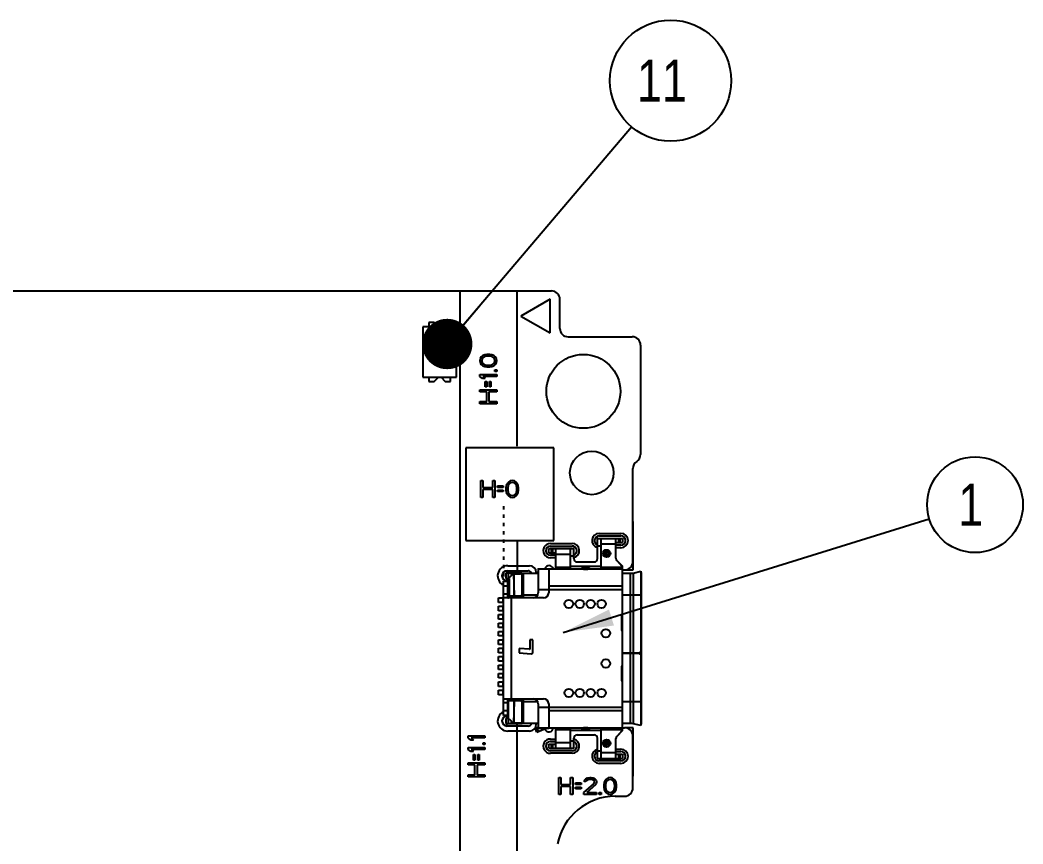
# Model space of a CAD drawing. Header units: millimetres. Extents: x 0 to 594, y 0 to 420.
# Drawn here: x 314.4 to 374.1, y 160.8 to 209.9 of the extents above; entities that cross this region are included whole.
import ezdxf

# ---------------------------------------------------------------- set-up
doc = ezdxf.new("R2010")
doc.units = ezdxf.units.MM
doc.header["$LTSCALE"] = 32.67
doc.layers.get('0').update_dxf_attribs({"linetype": 'CONTINUOUS'})
doc.styles.get("Standard").update_dxf_attribs({"font": 'txt', "width": 0.8})
doc.dimstyles.get("Standard").update_dxf_attribs({"dimtxt": 2.5, "dimasz": 3, "dimexe": 1.5, "dimexo": 1.2, "dimtad": 1, "dimdsep": 46, "dimtxsty": 'STANDARD', "dimblk": '_FILLED', "dimblk1": '_FILLED', "dimblk2": '_FILLED', "dimcen": 0.09, "dimazin": 2, "dimtol": 1, "dimtp": 0.01, "dimtm": 0.01, "dimtfac": 1, "dimtofl": 0, "dimtmove": 0, "dimatfit": 3, "dimldrblk": '_FILLED', "dimfxl": 1, "dimtolj": 1, "dimarcsym": 0})

# ---------------------------------------------------------------- blocks, each defined once
blk = doc.blocks.new('_FILLED')
at = {"color": 0, "linetype": 'BYBLOCK'}
blk.add_solid([(0, 0), (-1, 0.167), (-1, -0.167)], dxfattribs=at)
blk = doc.blocks.new('BALLOON_BL10', base_point=(371.229, 181.025))
at = {"color": 7, "linetype": 'CONTINUOUS'}
blk.add_circle((371.229, 181.025), 2.851, dxfattribs=at)
at = {"color": 7, "linetype": 'CONTINUOUS', "insert": (370.229, 182.275), "char_height": 2.5, "width": 2, "attachment_point": 1, "line_spacing_factor": 0.9}
blk.add_mtext('1', dxfattribs=at)
blk = doc.blocks.new('BALLOON_BL20', base_point=(353.109, 206.268))
at = {"color": 7, "linetype": 'CONTINUOUS'}
blk.add_circle((353.109, 206.268), 3.608, dxfattribs=at)
at = {"color": 7, "linetype": 'CONTINUOUS', "insert": (351.109, 207.518), "char_height": 2.5, "width": 4, "attachment_point": 1, "line_spacing_factor": 0.9}
blk.add_mtext('11', dxfattribs=at)

msp = doc.modelspace()

# ---------------------------------------------------------------- linework, layer by layer
at = {"color": 7, "linetype": 'CONTINUOUS'}
for p, q in [((300.717, 193.753), (346.017, 193.753)), ((340.584, 102.923), (340.584, 193.753)), ((343.967, 184.503), (343.967, 193.753)), ((345.932, 193.253), (344.2, 192.253)), ((345.932, 191.253), (345.932, 193.253)), ((346.517, 191.523), (346.517, 193.253)), ((344.2, 192.253), (345.932, 191.253)), ((339.035, 191.863), (338.717, 191.863)), ((338.717, 191.863), (338.717, 191.613)), ((339.285, 191.613), (339.035, 191.863)), ((339.698, 191.863), (339.448, 191.613)), ((340.017, 191.863), (339.698, 191.863)), ((340.017, 191.613), (340.017, 191.863)), ((340.367, 191.613), (338.367, 191.613)), ((338.367, 191.613), (338.367, 188.613)), ((340.367, 188.613), (340.367, 191.613)), ((347.017, 191.023), (350.817, 191.023)), ((351.317, 190.523), (351.317, 184.01)), ((341.842, 189.828), (341.779, 189.724)), ((341.906, 189.891), (341.842, 189.828)), ((341.991, 189.932), (341.906, 189.891)), ((342.055, 189.849), (341.928, 189.766)), ((342.055, 189.953), (341.991, 189.932)), ((342.162, 189.974), (342.055, 189.953)), ((342.183, 189.87), (342.055, 189.849)), ((342.353, 189.974), (342.162, 189.974)), ((342.332, 189.87), (342.183, 189.87)), ((342.459, 189.849), (342.332, 189.87)), ((342.459, 189.953), (342.353, 189.974)), ((342.523, 189.932), (342.459, 189.953)), ((342.587, 189.766), (342.459, 189.849)), ((342.608, 189.891), (342.523, 189.932)), ((342.672, 189.828), (342.608, 189.891)), ((342.736, 189.724), (342.672, 189.828)), ((341.779, 189.724), (341.757, 189.599)), ((341.757, 189.599), (341.779, 189.474)), ((341.779, 189.474), (341.842, 189.37)), ((341.842, 189.37), (341.906, 189.307)), ((341.885, 189.703), (341.864, 189.599)), ((341.864, 189.599), (341.885, 189.495)), ((341.928, 189.766), (341.885, 189.703)), ((341.885, 189.495), (341.928, 189.432)), ((341.906, 189.307), (341.991, 189.266)), ((341.928, 189.432), (342.055, 189.349)), ((341.991, 189.266), (342.055, 189.245)), ((342.055, 189.349), (342.183, 189.328)), ((342.055, 189.245), (342.162, 189.224)), ((342.183, 189.328), (342.332, 189.328)), ((342.332, 189.328), (342.459, 189.349)), ((342.353, 189.224), (342.459, 189.245)), ((342.459, 189.349), (342.587, 189.432)), ((342.459, 189.245), (342.523, 189.266)), ((342.523, 189.266), (342.608, 189.307)), ((342.63, 189.703), (342.587, 189.766)), ((342.587, 189.432), (342.63, 189.495)), ((342.608, 189.307), (342.672, 189.37)), ((342.651, 189.599), (342.63, 189.703)), ((342.63, 189.495), (342.651, 189.599)), ((342.672, 189.37), (342.736, 189.474)), ((342.757, 189.599), (342.736, 189.724)), ((342.736, 189.474), (342.757, 189.599)), ((341.757, 188.787), (342.757, 188.787)), ((341.757, 188.662), (341.757, 188.787)), ((341.906, 188.537), (341.757, 188.662)), ((342.757, 188.662), (341.928, 188.662)), ((341.928, 188.662), (342.076, 188.537)), ((342.162, 189.224), (342.353, 189.224)), ((342.651, 189.057), (342.757, 189.057)), ((342.651, 188.953), (342.651, 189.057)), ((342.757, 188.953), (342.651, 188.953)), ((342.757, 189.057), (342.757, 188.953)), ((342.757, 188.787), (342.757, 188.662)), ((338.367, 188.613), (340.367, 188.613)), ((338.717, 188.613), (338.717, 188.363)), ((338.717, 188.363), (339.035, 188.363)), ((339.035, 188.363), (339.285, 188.613)), ((339.448, 188.613), (339.698, 188.363)), ((339.698, 188.363), (340.017, 188.363)), ((340.017, 188.363), (340.017, 188.613)), ((342.076, 188.537), (341.906, 188.537)), ((342.076, 188.37), (342.162, 188.37)), ((342.076, 188.037), (342.076, 188.37)), ((342.162, 188.037), (342.076, 188.037)), ((342.162, 188.37), (342.162, 188.037)), ((342.332, 188.37), (342.417, 188.37)), ((342.332, 188.037), (342.332, 188.37)), ((342.417, 188.037), (342.332, 188.037)), ((342.417, 188.37), (342.417, 188.037)), ((341.757, 187.87), (342.757, 187.87)), ((341.757, 187.745), (341.757, 187.87)), ((342.162, 187.745), (341.757, 187.745)), ((342.162, 187.162), (342.162, 187.745)), ((342.757, 187.745), (342.289, 187.745)), ((342.289, 187.745), (342.289, 187.162)), ((342.757, 187.87), (342.757, 187.745)), ((341.757, 187.162), (342.162, 187.162)), ((341.757, 187.037), (341.757, 187.162)), ((342.757, 187.037), (341.757, 187.037)), ((342.289, 187.162), (342.757, 187.162)), ((342.757, 187.162), (342.757, 187.037)), ((346.167, 184.403), (340.917, 184.403)), ((340.917, 184.403), (340.917, 178.903)), ((346.167, 178.903), (346.167, 184.403)), ((350.867, 177.648), (350.867, 183.186)), ((341.809, 182.462), (341.934, 182.462)), ((341.809, 181.462), (341.809, 182.462)), ((341.934, 182.462), (341.934, 182.058)), ((342.518, 182.462), (342.643, 182.462)), ((342.518, 182.058), (342.518, 182.462)), ((342.643, 182.462), (342.643, 181.462)), ((342.809, 182.143), (343.143, 182.143)), ((342.809, 182.058), (342.809, 182.143)), ((343.143, 182.143), (343.143, 182.058)), ((343.33, 182.165), (343.309, 182.058)), ((343.351, 182.228), (343.33, 182.165)), ((343.393, 182.314), (343.351, 182.228)), ((343.455, 182.377), (343.393, 182.314)), ((343.434, 182.165), (343.414, 182.037)), ((343.518, 182.292), (343.434, 182.165)), ((343.559, 182.441), (343.455, 182.377)), ((343.58, 182.335), (343.518, 182.292)), ((343.684, 182.462), (343.559, 182.441)), ((343.684, 182.356), (343.58, 182.335)), ((343.809, 182.441), (343.684, 182.462)), ((343.789, 182.335), (343.684, 182.356)), ((343.851, 182.292), (343.789, 182.335)), ((343.914, 182.377), (343.809, 182.441)), ((343.934, 182.165), (343.851, 182.292)), ((343.976, 182.314), (343.914, 182.377)), ((343.955, 182.037), (343.934, 182.165)), ((344.018, 182.228), (343.976, 182.314)), ((344.039, 182.165), (344.018, 182.228)), ((344.059, 182.058), (344.039, 182.165)), ((341.934, 182.058), (342.518, 182.058)), ((342.518, 181.931), (341.934, 181.931)), ((341.934, 181.931), (341.934, 181.462)), ((342.518, 181.462), (342.518, 181.931)), ((343.143, 182.058), (342.809, 182.058)), ((342.809, 181.888), (343.143, 181.888)), ((342.809, 181.803), (342.809, 181.888)), ((343.143, 181.803), (342.809, 181.803)), ((343.143, 181.888), (343.143, 181.803)), ((343.309, 182.058), (343.309, 181.867)), ((343.309, 181.867), (343.33, 181.76)), ((343.33, 181.76), (343.351, 181.697)), ((343.351, 181.697), (343.393, 181.611)), ((343.393, 181.611), (343.455, 181.548)), ((343.414, 182.037), (343.414, 181.888)), ((343.414, 181.888), (343.434, 181.76)), ((343.434, 181.76), (343.518, 181.633)), ((343.455, 181.548), (343.559, 181.484)), ((343.518, 181.633), (343.58, 181.59)), ((343.559, 181.484), (343.684, 181.462)), ((343.58, 181.59), (343.684, 181.569)), ((343.684, 181.569), (343.789, 181.59)), ((343.684, 181.462), (343.809, 181.484)), ((343.789, 181.59), (343.851, 181.633)), ((343.809, 181.484), (343.914, 181.548)), ((343.851, 181.633), (343.934, 181.76)), ((343.914, 181.548), (343.976, 181.611)), ((343.934, 181.76), (343.955, 181.888)), ((343.955, 181.888), (343.955, 182.037)), ((343.976, 181.611), (344.018, 181.697)), ((344.018, 181.697), (344.039, 181.76)), ((344.039, 181.76), (344.059, 181.867)), ((344.059, 181.867), (344.059, 182.058)), ((341.934, 181.462), (341.809, 181.462)), ((342.643, 181.462), (342.518, 181.462)), ((348.844, 179.168), (350.152, 179.168)), ((340.917, 178.903), (346.167, 178.903)), ((343.967, 178.903), (343.967, 176.943)), ((345.944, 178.568), (347.252, 178.568)), ((348.774, 179.018), (348.752, 179.018)), ((348.752, 177.818), (348.752, 179.016)), ((348.952, 178.568), (348.752, 178.568)), ((348.781, 179.018), (350.252, 179.018)), ((348.952, 179.018), (348.952, 177.218)), ((349.852, 178.668), (348.952, 178.668)), ((349.852, 177.844), (349.852, 179.018)), ((349.852, 178.768), (350.252, 178.768)), ((350.152, 178.618), (349.852, 178.618)), ((350.002, 179.018), (350.002, 178.768)), ((350.102, 178.768), (350.102, 179.018)), ((350.252, 179.018), (350.252, 178.768)), ((345.852, 178.418), (347.322, 178.418)), ((345.852, 178.168), (345.852, 178.418)), ((345.852, 178.168), (346.252, 178.168)), ((346.252, 178.018), (345.952, 178.018)), ((346.002, 178.418), (346.002, 178.168)), ((346.102, 178.168), (346.102, 178.418)), ((346.252, 178.418), (346.252, 177.218)), ((347.152, 178.068), (346.252, 178.068)), ((347.152, 177.218), (347.152, 178.418)), ((347.352, 177.968), (347.152, 177.968)), ((347.351, 178.418), (347.329, 178.418)), ((347.352, 177.818), (347.352, 178.416)), ((346.252, 177.318), (347.152, 177.318)), ((347.152, 177.368), (348.952, 177.368)), ((347.552, 177.618), (348.552, 177.618)), ((348.952, 177.318), (350.237, 177.318)), ((349.902, 177.711), (350.201, 177.375)), ((349.91, 177.71), (350.252, 177.368)), ((350.206, 177.368), (350.252, 177.368)), ((350.252, 177.28), (350.252, 177.368)), ((344.206, 176.943), (343.312, 176.943)), ((343.312, 176.643), (343.312, 176.943)), ((343.337, 177.093), (343.337, 176.943)), ((343.372, 177.093), (344.622, 177.093)), ((343.438, 176.943), (343.438, 176.643)), ((343.441, 176.943), (343.441, 176.643)), ((343.462, 175.473), (343.462, 176.943)), ((343.736, 176.921), (343.495, 176.67)), ((343.612, 176.943), (343.612, 176.791)), ((344.182, 176.921), (343.736, 176.921)), ((343.736, 176.921), (343.747, 176.883)), ((343.779, 176.921), (344.182, 176.921)), ((343.779, 176.921), (343.779, 175.473)), ((344.132, 176.921), (344.132, 176.943)), ((344.243, 176.943), (344.206, 176.943)), ((344.206, 176.921), (344.206, 176.943)), ((344.256, 176.943), (345.222, 176.943)), ((344.282, 175.568), (344.282, 176.937)), ((344.332, 176.943), (344.332, 175.493)), ((345.052, 176.96), (345.222, 177.03)), ((345.059, 176.943), (345.052, 176.96)), ((345.167, 176.943), (345.144, 176.998)), ((345.222, 177.218), (345.222, 175.773)), ((345.225, 177.218), (350.252, 177.218)), ((345.852, 177.218), (345.852, 175.773)), ((347.827, 177.243), (348.277, 177.243)), ((347.827, 177.243), (347.827, 177.218)), ((347.927, 177.195), (348.177, 177.195)), ((348.277, 177.218), (348.277, 177.243)), ((348.327, 177.218), (348.327, 177.216)), ((350.252, 167.704), (350.252, 177.242)), ((350.252, 177.148), (350.367, 177.148)), ((350.252, 176.943), (350.722, 176.943)), ((350.722, 172.213), (350.722, 176.943)), ((350.875, 176.96), (351.333, 177.063)), ((350.875, 176.96), (350.875, 172.213)), ((351.333, 177.063), (351.333, 172.313)), ((351.333, 177.063), (351.36, 176.943)), ((351.36, 176.943), (351.372, 176.943)), ((351.372, 168.003), (351.372, 176.943)), ((343.162, 176.473), (343.412, 176.473)), ((343.162, 168.473), (343.162, 176.473)), ((343.412, 176.173), (343.162, 176.173)), ((343.312, 176.643), (343.462, 176.643)), ((343.337, 176.643), (343.337, 176.493)), ((343.462, 176.493), (343.372, 176.493)), ((343.412, 175.473), (343.412, 176.473)), ((343.462, 176.67), (343.495, 176.67)), ((343.529, 175.473), (343.529, 176.643)), ((350.252, 176.168), (345.852, 176.168)), ((343.162, 175.723), (343.412, 175.723)), ((343.786, 175.573), (343.462, 175.573)), ((344.182, 175.573), (343.786, 175.573)), ((344.282, 175.573), (343.79, 175.573)), ((344.182, 175.573), (344.282, 175.673)), ((345.19, 175.643), (344.282, 175.643)), ((350.252, 175.968), (345.222, 175.968)), ((351.372, 175.643), (350.252, 175.643)), ((343.162, 175.448), (343.116, 175.448)), ((343.116, 175.448), (343.116, 175.248)), ((343.116, 175.248), (343.162, 175.248)), ((343.162, 174.948), (343.116, 174.948)), ((343.116, 174.948), (343.116, 174.748)), ((345.552, 175.473), (343.162, 175.473)), ((343.612, 175.473), (343.612, 169.473)), ((343.952, 175.493), (344.332, 175.493)), ((343.952, 175.473), (343.952, 175.493)), ((343.116, 174.748), (343.162, 174.748)), ((343.162, 174.448), (343.116, 174.448)), ((343.116, 174.448), (343.116, 174.248)), ((343.116, 174.248), (343.162, 174.248)), ((343.116, 173.948), (343.162, 173.948)), ((343.116, 173.948), (343.116, 173.748)), ((343.116, 173.748), (343.162, 173.748)), ((350.202, 173.701), (350.202, 174.245)), ((343.162, 173.448), (343.116, 173.448)), ((343.116, 173.448), (343.116, 173.248)), ((343.116, 173.248), (343.162, 173.248)), ((343.162, 172.948), (343.116, 172.948)), ((343.116, 172.948), (343.116, 172.748)), ((343.116, 172.748), (343.162, 172.748)), ((344.912, 172.985), (344.732, 172.985)), ((344.732, 172.985), (344.732, 172.445)), ((344.912, 172.255), (344.912, 172.985)), ((343.162, 172.448), (343.116, 172.448)), ((343.116, 172.448), (343.116, 172.248)), ((343.116, 172.248), (343.162, 172.248)), ((343.162, 171.948), (343.116, 171.948)), ((343.116, 171.948), (343.116, 171.748)), ((344.705, 172.42), (344.102, 172.473)), ((344.102, 172.473), (344.102, 172.217)), ((344.102, 172.217), (344.803, 172.156)), ((350.252, 172.213), (351.236, 172.213)), ((351.296, 172.163), (350.252, 172.163)), ((350.722, 168.003), (350.722, 172.163)), ((350.875, 172.163), (350.875, 167.986)), ((351.333, 172.313), (351.372, 172.313)), ((351.372, 172.063), (351.333, 172.063)), ((351.333, 172.063), (351.333, 167.883)), ((343.116, 171.748), (343.162, 171.748)), ((343.116, 171.448), (343.162, 171.448)), ((343.116, 171.448), (343.116, 171.248)), ((343.116, 171.248), (343.162, 171.248)), ((343.162, 170.948), (343.116, 170.948)), ((343.116, 170.948), (343.116, 170.748)), ((343.116, 170.748), (343.162, 170.748)), ((350.202, 170.701), (350.202, 171.245)), ((343.162, 170.448), (343.116, 170.448)), ((343.116, 170.448), (343.116, 170.248)), ((343.116, 170.248), (343.162, 170.248)), ((343.116, 169.948), (343.162, 169.948)), ((343.116, 169.948), (343.116, 169.748)), ((343.116, 169.748), (343.162, 169.748)), ((343.162, 169.473), (345.552, 169.473)), ((343.412, 169.223), (343.162, 169.223)), ((343.412, 168.473), (343.412, 169.473)), ((343.462, 168.003), (343.462, 169.473)), ((343.462, 169.373), (343.752, 169.373)), ((343.529, 169.373), (343.529, 169.473)), ((343.752, 169.373), (344.282, 169.373)), ((343.779, 169.473), (343.779, 168.026)), ((344.182, 169.373), (343.79, 169.373)), ((343.952, 169.453), (343.952, 169.473)), ((344.332, 169.453), (343.952, 169.453)), ((344.182, 169.373), (344.282, 169.273)), ((344.282, 168.01), (344.282, 169.378)), ((344.282, 169.303), (345.19, 169.303)), ((344.332, 169.453), (344.332, 168.003)), ((345.222, 169.173), (345.222, 167.729)), ((345.222, 168.978), (350.252, 168.978)), ((345.852, 169.173), (345.852, 167.728)), ((350.252, 169.303), (351.372, 169.303)), ((343.162, 168.773), (343.412, 168.773)), ((343.412, 168.473), (343.162, 168.473)), ((343.337, 168.453), (343.337, 168.303)), ((343.372, 168.453), (343.462, 168.453)), ((345.852, 168.778), (350.252, 168.778)), ((343.462, 168.303), (343.312, 168.303)), ((343.312, 168.003), (343.312, 168.303)), ((343.312, 168.003), (344.206, 168.003)), ((343.337, 168.003), (343.337, 167.853)), ((344.622, 167.853), (343.372, 167.853)), ((343.438, 168.303), (343.438, 168.003)), ((343.441, 168.303), (343.441, 168.003)), ((343.495, 168.276), (343.462, 168.276)), ((343.495, 168.276), (343.736, 168.026)), ((343.612, 168.155), (343.612, 168.003)), ((343.747, 168.063), (343.736, 168.026)), ((343.736, 168.026), (344.182, 168.026)), ((344.278, 168.026), (343.779, 168.026)), ((343.967, 144.373), (343.967, 168.026)), ((344.132, 168.003), (344.132, 168.026)), ((344.206, 168.003), (344.206, 168.026)), ((344.206, 168.003), (344.243, 168.004)), ((345.222, 168.003), (344.256, 168.003)), ((345.052, 167.72), (345.222, 167.79)), ((345.24, 167.527), (345.144, 167.758)), ((348.177, 167.751), (347.927, 167.751)), ((350.722, 168.003), (350.252, 168.003)), ((350.252, 167.748), (350.367, 167.748)), ((351.333, 167.883), (350.875, 167.986)), ((351.36, 168.003), (351.333, 167.883)), ((351.372, 168.003), (351.36, 168.003)), ((341.061, 167.267), (342.061, 167.267)), ((341.061, 167.142), (341.061, 167.267)), ((341.21, 167.017), (341.061, 167.142)), ((342.061, 167.142), (341.231, 167.142)), ((341.231, 167.142), (341.38, 167.017)), ((342.061, 167.267), (342.061, 167.142)), ((345.148, 167.489), (345.052, 167.72)), ((345.148, 167.489), (345.698, 167.717)), ((345.222, 167.729), (345.852, 167.729)), ((350.252, 167.728), (345.225, 167.728)), ((346.252, 167.728), (346.252, 166.528)), ((347.152, 167.628), (346.252, 167.628)), ((347.152, 166.528), (347.152, 167.728)), ((348.952, 167.578), (347.152, 167.578)), ((347.552, 167.328), (348.552, 167.328)), ((347.777, 167.728), (347.777, 167.731)), ((347.777, 167.729), (348.327, 167.729)), ((347.827, 167.728), (347.827, 167.703)), ((348.277, 167.703), (347.827, 167.703)), ((348.277, 167.703), (348.277, 167.728)), ((348.952, 167.728), (348.952, 165.928)), ((350.237, 167.628), (348.952, 167.628)), ((350.201, 167.571), (349.902, 167.235)), ((350.252, 167.578), (349.91, 167.237)), ((350.252, 167.578), (350.206, 167.578)), ((350.252, 167.578), (350.252, 167.666)), ((350.867, 164.173), (350.867, 167.248)), ((341.061, 166.579), (342.061, 166.579)), ((341.061, 166.454), (341.061, 166.579)), ((341.38, 167.017), (341.21, 167.017)), ((341.955, 166.85), (342.061, 166.85)), ((341.955, 166.746), (341.955, 166.85)), ((342.061, 166.746), (341.955, 166.746)), ((342.061, 166.85), (342.061, 166.746)), ((342.061, 166.579), (342.061, 166.454)), ((345.852, 166.778), (346.252, 166.778)), ((345.852, 166.528), (345.852, 166.778)), ((345.952, 166.928), (346.252, 166.928)), ((346.002, 166.778), (346.002, 166.528)), ((346.102, 166.528), (346.102, 166.778)), ((346.252, 166.878), (347.152, 166.878)), ((347.152, 166.978), (347.352, 166.978)), ((347.352, 166.53), (347.352, 167.128)), ((348.752, 165.93), (348.752, 167.128)), ((349.852, 165.928), (349.852, 167.102)), ((341.21, 166.329), (341.061, 166.454)), ((341.38, 166.329), (341.21, 166.329)), ((342.061, 166.454), (341.231, 166.454)), ((341.231, 166.454), (341.38, 166.329)), ((341.38, 166.163), (341.465, 166.163)), ((341.38, 165.829), (341.38, 166.163)), ((341.465, 166.163), (341.465, 165.829)), ((341.636, 166.163), (341.721, 166.163)), ((341.636, 165.829), (341.636, 166.163)), ((341.721, 166.163), (341.721, 165.829)), ((345.852, 166.528), (347.322, 166.528)), ((347.252, 166.378), (345.944, 166.378)), ((347.329, 166.528), (347.351, 166.528)), ((348.752, 166.378), (348.952, 166.378)), ((348.952, 166.278), (349.852, 166.278)), ((349.852, 166.328), (350.152, 166.328)), ((349.852, 166.178), (350.252, 166.178)), ((350.002, 166.178), (350.002, 165.928)), ((350.102, 165.928), (350.102, 166.178)), ((350.252, 166.178), (350.252, 165.928)), ((341.061, 165.663), (342.061, 165.663)), ((341.061, 165.538), (341.061, 165.663)), ((341.465, 165.538), (341.061, 165.538)), ((341.465, 165.829), (341.38, 165.829)), ((341.465, 164.954), (341.465, 165.538)), ((342.061, 165.538), (341.593, 165.538)), ((341.593, 165.538), (341.593, 164.954)), ((341.721, 165.829), (341.636, 165.829)), ((342.061, 165.663), (342.061, 165.538)), ((348.752, 165.928), (348.774, 165.928)), ((348.781, 165.928), (350.252, 165.928)), ((350.152, 165.778), (348.844, 165.778)), ((341.061, 164.954), (341.465, 164.954)), ((341.061, 164.829), (341.061, 164.954)), ((342.061, 164.829), (341.061, 164.829)), ((341.593, 164.954), (342.061, 164.954)), ((342.061, 164.954), (342.061, 164.829)), ((346.447, 164.781), (346.572, 164.781)), ((346.447, 163.781), (346.447, 164.781)), ((346.572, 164.781), (346.572, 164.377)), ((347.155, 164.781), (347.28, 164.781)), ((347.155, 164.377), (347.155, 164.781)), ((347.28, 164.781), (347.28, 163.781)), ((348.072, 164.718), (348.155, 164.76)), ((348.155, 164.76), (348.301, 164.781)), ((348.301, 164.781), (348.384, 164.781)), ((348.384, 164.781), (348.509, 164.76)), ((348.509, 164.76), (348.593, 164.718)), ((349.384, 164.76), (349.28, 164.696)), ((349.509, 164.781), (349.384, 164.76)), ((349.634, 164.76), (349.509, 164.781)), ((349.739, 164.696), (349.634, 164.76)), ((346.572, 164.377), (347.155, 164.377)), ((347.155, 164.25), (346.572, 164.25)), ((346.572, 164.25), (346.572, 163.781)), ((347.155, 163.781), (347.155, 164.25)), ((347.447, 164.462), (347.78, 164.462)), ((347.447, 164.377), (347.447, 164.462)), ((347.78, 164.377), (347.447, 164.377)), ((347.447, 164.207), (347.78, 164.207)), ((347.447, 164.122), (347.447, 164.207)), ((347.78, 164.462), (347.78, 164.377)), ((347.78, 164.207), (347.78, 164.122)), ((347.947, 163.888), (348.53, 164.42)), ((347.968, 164.547), (347.989, 164.633)), ((348.072, 164.547), (347.968, 164.547)), ((347.989, 164.633), (348.072, 164.718)), ((348.114, 164.611), (348.072, 164.547)), ((348.176, 164.654), (348.114, 164.611)), ((348.634, 164.356), (348.114, 163.888)), ((348.28, 164.675), (348.176, 164.654)), ((348.364, 164.675), (348.28, 164.675)), ((348.468, 164.654), (348.364, 164.675)), ((348.53, 164.611), (348.468, 164.654)), ((348.572, 164.547), (348.53, 164.611)), ((348.53, 164.42), (348.572, 164.505)), ((348.572, 164.505), (348.572, 164.547)), ((348.593, 164.718), (348.676, 164.633)), ((348.676, 164.42), (348.634, 164.356)), ((348.676, 164.633), (348.697, 164.547)), ((348.697, 164.505), (348.676, 164.42)), ((348.697, 164.547), (348.697, 164.505)), ((349.155, 164.484), (349.134, 164.377)), ((349.134, 164.377), (349.134, 164.186)), ((349.134, 164.186), (349.155, 164.079)), ((349.176, 164.547), (349.155, 164.484)), ((349.218, 164.633), (349.176, 164.547)), ((349.28, 164.696), (349.218, 164.633)), ((349.259, 164.484), (349.239, 164.356)), ((349.239, 164.356), (349.239, 164.207)), ((349.239, 164.207), (349.259, 164.079)), ((349.343, 164.611), (349.259, 164.484)), ((349.405, 164.654), (349.343, 164.611)), ((349.509, 164.675), (349.405, 164.654)), ((349.614, 164.654), (349.509, 164.675)), ((349.676, 164.611), (349.614, 164.654)), ((349.759, 164.484), (349.676, 164.611)), ((349.801, 164.633), (349.739, 164.696)), ((349.78, 164.356), (349.759, 164.484)), ((349.759, 164.079), (349.78, 164.207)), ((349.78, 164.207), (349.78, 164.356)), ((349.843, 164.547), (349.801, 164.633)), ((349.864, 164.484), (349.843, 164.547)), ((349.884, 164.377), (349.864, 164.484)), ((349.864, 164.079), (349.884, 164.186)), ((349.884, 164.186), (349.884, 164.377)), ((346.572, 163.781), (346.447, 163.781)), ((347.28, 163.781), (347.155, 163.781)), ((347.78, 164.122), (347.447, 164.122)), ((347.947, 163.781), (347.947, 163.888)), ((348.697, 163.781), (347.947, 163.781)), ((348.114, 163.888), (348.697, 163.888)), ((348.697, 163.888), (348.697, 163.781)), ((348.864, 163.888), (348.968, 163.888)), ((348.864, 163.781), (348.864, 163.888)), ((348.968, 163.781), (348.864, 163.781)), ((348.968, 163.888), (348.968, 163.781)), ((349.155, 164.079), (349.176, 164.016)), ((349.176, 164.016), (349.218, 163.93)), ((349.218, 163.93), (349.28, 163.867)), ((349.259, 164.079), (349.343, 163.952)), ((349.28, 163.867), (349.384, 163.803)), ((349.343, 163.952), (349.405, 163.909)), ((349.384, 163.803), (349.509, 163.781)), ((349.405, 163.909), (349.509, 163.888)), ((349.509, 163.888), (349.614, 163.909)), ((349.509, 163.781), (349.634, 163.803)), ((349.614, 163.909), (349.676, 163.952)), ((349.634, 163.803), (349.739, 163.867)), ((349.676, 163.952), (349.759, 164.079)), ((349.739, 163.867), (349.801, 163.93)), ((349.801, 163.93), (349.843, 164.016)), ((349.817, 163.673), (350.367, 163.673)), ((349.843, 164.016), (349.864, 164.079))]:
    msp.add_line(p, q, dxfattribs=at)
at = {"color": 40, "linetype": 'CONTINUOUS'}
for p, q in [((343.162, 180.948), (343.162, 180.748)), ((343.162, 180.448), (343.162, 180.248)), ((343.162, 179.948), (343.162, 179.748)), ((350.872, 177.148), (350.872, 180.023)), ((343.162, 179.448), (343.162, 179.248)), ((348.852, 179.318), (350.152, 179.318)), ((343.162, 178.948), (343.162, 178.748)), ((345.952, 178.718), (347.252, 178.718)), ((343.162, 178.448), (343.162, 178.248)), ((343.162, 177.948), (343.162, 177.748)), ((350.152, 178.468), (349.852, 178.468)), ((343.162, 177.448), (343.162, 177.248)), ((343.412, 177.393), (344.712, 177.393)), ((346.252, 177.868), (345.952, 177.868)), ((343.162, 176.948), (343.162, 176.748)), ((345.112, 176.993), (345.112, 176.984)), ((350.367, 177.148), (350.872, 177.148)), ((343.462, 176.193), (343.412, 176.193)), ((342.872, 175.483), (343.162, 175.483)), ((342.872, 175.213), (342.872, 175.483)), ((343.162, 175.213), (342.872, 175.213)), ((342.872, 174.983), (343.162, 174.983)), ((342.872, 174.713), (342.872, 174.983)), ((343.412, 175.483), (343.462, 175.483)), ((343.162, 174.713), (342.872, 174.713)), ((342.872, 174.483), (343.162, 174.483)), ((342.872, 174.213), (342.872, 174.483)), ((343.162, 174.213), (342.872, 174.213)), ((342.872, 173.983), (343.162, 173.983)), ((342.872, 173.713), (342.872, 173.983)), ((343.162, 173.713), (342.872, 173.713)), ((342.872, 173.483), (343.162, 173.483)), ((342.872, 173.213), (342.872, 173.483)), ((343.162, 173.213), (342.872, 173.213)), ((342.872, 172.983), (343.162, 172.983)), ((342.872, 172.713), (342.872, 172.983)), ((343.162, 172.713), (342.872, 172.713)), ((342.872, 172.483), (343.162, 172.483)), ((342.872, 172.213), (342.872, 172.483)), ((343.162, 172.213), (342.872, 172.213)), ((342.872, 171.983), (343.162, 171.983)), ((342.872, 171.713), (342.872, 171.983)), ((343.162, 171.713), (342.872, 171.713)), ((342.872, 171.483), (343.162, 171.483)), ((342.872, 171.213), (342.872, 171.483)), ((343.162, 171.213), (342.872, 171.213)), ((342.872, 170.983), (343.162, 170.983)), ((342.872, 170.713), (342.872, 170.983)), ((343.162, 170.713), (342.872, 170.713)), ((342.872, 170.483), (343.162, 170.483)), ((342.872, 170.213), (342.872, 170.483)), ((343.162, 170.213), (342.872, 170.213)), ((342.872, 169.983), (343.162, 169.983)), ((342.872, 169.713), (342.872, 169.983)), ((343.162, 169.713), (342.872, 169.713)), ((343.412, 168.753), (343.462, 168.753)), ((345.112, 168.003), (345.112, 167.953)), ((350.872, 167.748), (350.367, 167.748)), ((350.872, 164.873), (350.872, 167.748)), ((344.712, 167.553), (343.412, 167.553)), ((345.952, 167.078), (346.252, 167.078)), ((347.252, 166.228), (345.952, 166.228)), ((349.852, 166.478), (350.152, 166.478)), ((350.152, 165.628), (348.852, 165.628))]:
    msp.add_line(p, q, dxfattribs=at)
at = {"color": 7, "linetype": 'CONTINUOUS'}
for points in [[(348.752, 178.999), (348.755, 179.01), (348.765, 179.016), (348.781, 179.018)], [(347.352, 178.399), (347.348, 178.41), (347.338, 178.416), (347.322, 178.418)], [(343.747, 176.883), (343.757, 176.799), (343.766, 176.669)], [(344.282, 176.937), (344.269, 176.941), (344.243, 176.943)], [(345.222, 177.218), (345.222, 177.218), (345.223, 177.218), (345.225, 177.218)], [(347.839, 177.201), (347.806, 177.206), (347.784, 177.212), (347.777, 177.216)], [(347.927, 177.195), (347.881, 177.196), (347.839, 177.201)], [(348.298, 177.206), (348.265, 177.201), (348.223, 177.196), (348.177, 177.195)], [(348.327, 177.216), (348.319, 177.212), (348.298, 177.206)], [(343.766, 176.669), (343.774, 176.499), (343.781, 176.295), (343.786, 176.066), (343.789, 175.822), (343.79, 175.573)], [(351.333, 172.313), (351.328, 172.282), (351.315, 172.254), (351.293, 172.232), (351.266, 172.218), (351.236, 172.213)], [(351.236, 172.163), (351.266, 172.158), (351.293, 172.144), (351.315, 172.122), (351.328, 172.094), (351.333, 172.063)], [(343.79, 169.373), (343.789, 169.124), (343.786, 168.88), (343.781, 168.651), (343.774, 168.447)], [(343.774, 168.447), (343.766, 168.277), (343.757, 168.148), (343.747, 168.063)], [(344.243, 168.004), (344.269, 168.006), (344.282, 168.01)], [(344.278, 168.035), (344.279, 168.036), (344.28, 168.037), (344.282, 168.038)], [(347.777, 167.731), (347.784, 167.735), (347.805, 167.74)], [(347.805, 167.74), (347.838, 167.746), (347.88, 167.75), (347.927, 167.751)], [(348.177, 167.751), (348.222, 167.75), (348.264, 167.746)], [(348.264, 167.746), (348.297, 167.74), (348.319, 167.735), (348.327, 167.731)], [(345.225, 167.728), (345.223, 167.728), (345.222, 167.728), (345.222, 167.729)], [(347.352, 166.547), (347.348, 166.537), (347.338, 166.53), (347.322, 166.528)], [(348.752, 165.947), (348.755, 165.936), (348.765, 165.93), (348.781, 165.928)]]:
    msp.add_lwpolyline(points, dxfattribs=at)
for centre, radius in [((339.367, 190.113), 0.425), ((347.917, 187.773), 2.2), ((348.417, 182.923), 1.3), ((349.302, 178.123), 0.225), ((349.302, 178.123), 0.138), ((349.302, 178.123), 0.0518), ((347.052, 175.123), 0.25), ((347.702, 175.123), 0.25), ((348.352, 175.123), 0.25), ((349.002, 175.123), 0.25), ((349.252, 173.373), 0.25), ((349.252, 171.573), 0.25), ((347.052, 169.823), 0.25), ((347.702, 169.823), 0.25), ((348.352, 169.823), 0.25), ((349.002, 169.823), 0.25), ((349.302, 166.823), 0.225), ((349.302, 166.823), 0.138), ((349.302, 166.823), 0.0518)]:
    msp.add_circle(centre, radius, dxfattribs=at)
for centre, radius, start, end in [((346.017, 193.253), 0.5, 0, 90), ((347.017, 191.523), 0.5, 180, 270), ((350.817, 190.523), 0.5, 0, 90), ((350.817, 184.021), 0.5, 303.36701, 360), ((351.367, 183.186), 0.5, 123.36701, 180), ((348.852, 178.893), 0.275, 91.55664, 251.89517), ((350.152, 178.893), 0.275, 270, 90), ((345.952, 178.293), 0.275, 91.55664, 270), ((347.252, 178.293), 0.275, 288.087, 90), ((345.872, 177.148), 0.25, 17.35508, 162.63518), ((347.552, 177.818), 0.2, 180, 270), ((348.552, 177.818), 0.2, 270, 360), ((350.052, 177.844), 0.2, 180, 221.63354), ((350.052, 177.851), 0.2, 181.97295, 225), ((350.052, 177.242), 0.2, 0, 41.63354), ((350.367, 177.648), 0.5, 270, 360), ((343.372, 176.793), 0.3, 90, 270), ((344.622, 176.863), 0.23, 21.28192, 90), ((350.722, 177.643), 0.7, 270, 282.66658), ((344.082, 175.568), 0.2, 331.64065, 360), ((344.922, 175.773), 0.3, 270, 360), ((345.552, 175.773), 0.3, 270, 360), ((350.327, 174.328), 0.15, 138.59038, 213.55731), ((350.102, 174.527), 0.15, 318.59038, 360), ((350.327, 173.618), 0.15, 146.44269, 221.40962), ((350.102, 173.42), 0.15, 0, 41.40962), ((344.707, 172.445), 0.025, 265, 360), ((344.812, 172.256), 0.1, 264.99183, 359.85894), ((344.812, 172.255), 0.1, 264.90042, 360), ((350.327, 171.328), 0.15, 138.59038, 213.55731), ((350.102, 171.527), 0.15, 318.59038, 360), ((350.327, 170.618), 0.15, 146.44269, 221.40962), ((350.102, 170.42), 0.15, 0, 41.40962), ((344.082, 169.378), 0.2, 0, 28.35935), ((344.922, 169.173), 0.3, 0, 90), ((345.552, 169.173), 0.3, 0, 90), ((343.372, 168.153), 0.3, 90, 270), ((344.622, 168.083), 0.23, 270, 338.71571), ((345.872, 167.748), 0.25, 194.21079, 360), ((350.367, 167.248), 0.5, 0, 90), ((350.722, 167.303), 0.7, 77.33342, 90), ((347.552, 167.128), 0.2, 90, 180), ((348.552, 167.128), 0.2, 0, 90), ((350.052, 167.095), 0.2, 135, 178.02705), ((350.052, 167.102), 0.2, 138.36646, 180), ((350.052, 167.704), 0.2, 318.36646, 360), ((345.952, 166.653), 0.275, 90, 268.44336), ((347.252, 166.653), 0.275, 270, 71.91299), ((348.852, 166.053), 0.275, 108.10466, 268.44336), ((350.152, 166.053), 0.275, 270, 90), ((350.367, 164.173), 0.5, 270, 360), ((349.817, 160.173), 3.5, 90, 169.14052)]:
    msp.add_arc(centre, radius, start, end, dxfattribs=at)
at = {"color": 40, "linetype": 'CONTINUOUS'}
for centre, radius, start, end in [((348.852, 178.893), 0.425, 88.79765, 256.38822), ((350.152, 178.893), 0.425, 270, 90), ((345.952, 178.293), 0.425, 88.79765, 270), ((347.252, 178.293), 0.425, 283.61159, 90), ((343.412, 176.793), 0.6, 90, 245.37116), ((344.712, 176.993), 0.4, 0, 90), ((344.622, 176.863), 0.23, 20.35715, 21.28192), ((345.872, 177.148), 0.25, 162.63518, 163.73731), ((345.872, 177.148), 0.25, 16.26269, 17.35508), ((343.412, 168.153), 0.6, 114.62884, 270), ((344.712, 167.953), 0.4, 270, 360), ((344.622, 168.083), 0.23, 338.71571, 339.64285), ((345.872, 167.748), 0.25, 193.91043, 194.21079), ((345.952, 166.653), 0.425, 90, 271.20235), ((347.252, 166.653), 0.425, 270, 76.38841), ((348.852, 166.053), 0.425, 103.61178, 271.20235), ((350.152, 166.053), 0.425, 270, 90)]:
    msp.add_arc(centre, radius, start, end, dxfattribs=at)
at = {"color": 7, "linetype": 'CONTINUOUS'}
for centre, major_axis, ratio, start_param, end_param in [((348.902, 179.016), (0.15, 0), 0.166667, 3.060624, 3.141593), ((347.202, 178.416), (0.15, 0), 0.166667, 0, 0.080969), ((344.102, 175.573), (1.35, 0), 1, 1.440007, 1.511502), ((344.102, 169.373), (1.35, 0), 1, -1.511502, -1.440005), ((347.202, 166.53), (0.15, 0), 0.166667, 6.202217, 6.283185), ((348.902, 165.93), (0.15, 0), 0.166667, -3.141593, -3.060624)]:
    msp.add_ellipse(centre, major_axis=major_axis, ratio=ratio, start_param=start_param, end_param=end_param, dxfattribs=at)

# ---------------------------------------------------------------- block references
for name, p in [('BALLOON_BL20', (353.109, 206.268)), ('BALLOON_BL10', (371.229, 181.025))]:
    msp.add_blockref(name, p, dxfattribs=at)

# ---------------------------------------------------------------- leaders
for points, override in [([(339.813, 190.593), (350.775, 203.516)], {"dimtad": 0, "dimldrblk": 'DOT'}), ([(346.722, 173.423), (368.506, 180.18)], {"dimtad": 0})]:
    msp.add_leader(points, dimstyle='STANDARD', override=override, dxfattribs=at)

doc.saveas('drawing.dxf')
